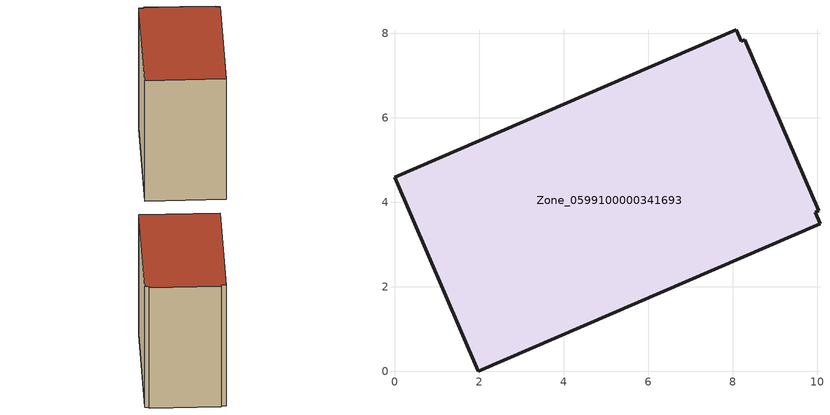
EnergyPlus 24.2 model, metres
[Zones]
Zone_0599100000341693
 floor ground (C_G): 8.09,8.08 8.2,7.81 8.29,7.85 10.04,3.79 9.95,3.76 10.07,3.49 1.98,0 0,4.59 z3.71
 wall outside (C_F): 10.04,3.79 8.29,7.85 8.2,7.81 8.09,8.08 0,4.59 1.98,0 10.07,3.49 9.95,3.76 10.04,3.79 z3.71:12.25
 roof outside (C_R): 9.95,3.76 10.04,3.79 8.29,7.85 8.2,7.81 8.09,8.08 0,4.59 1.98,0 10.07,3.49 z12.25
[BUILDING]
Pand.0599100000341693: North Axis=0; Terrain=City; Loads Convergence Tolerance Value=0.04; Temperature Convergence Tolerance Value=0.4; Solar Distribution=FullExterior; Maximum Number of Warmup Days=25; Minimum Number of Warmup Days=1
[Site:Location]
Rotterdam.The.Hague.AP_ZH_NLD Design_Conditions: Latitude=51.96; Longitude=4.45; Time Zone=1; Elevation=-4.5
[SITE:GROUNDTEMPERATURE:BUILDINGSURFACE]
18, 18, 18, 18, 18, 18, 18, 18, 18, 18, 18, 18
[MATERIAL] Thermal Absorptance=0.9; Solar Absorptance=0.7; Visible Absorptance=0.7
Name | Roughness | Thickness | Conductivity | Density | Specific Heat
G.TI.1992-2005 | MediumSmooth | 0.15 | 0.06 | 540 | 1210
F.TI.1992-2005 | Rough | 0.3 | 0.12 | 1920 | 840
R.TI.1992-2005 | MediumRough | 0.2 | 0.08 | 1500 | 1000
[CONSTRUCTION]
C_G: G.TI.1992-2005
C_F: F.TI.1992-2005
C_R: R.TI.1992-2005
[ZONE]
Zone_0599100000341693: Type=1; Multiplier=1; Ceiling Height=Autocalculate; Volume=Autocalculate; Floor Area=autocalculate; Part of Total Floor Area=Yes
[ZONEINFILTRATION:DESIGNFLOWRATE]
Infil_Zone_0599100000341693: Zone or ZoneList or Space or SpaceList=Zone_0599100000341693; Schedule=AlwaysOn; Design Flow Rate Calculation Method=Flow/Area; Flow Rate per Floor Area=0.0015; Constant Term Coefficient=1; Temperature Term Coefficient=0; Velocity Term Coefficient=0; Velocity Squared Term Coefficient=0
[HVACTEMPLATE:ZONE:IDEALLOADSAIRSYSTEM]
Zone_0599100000341693: Maximum Heating Supply Air Temperature=50; Minimum Cooling Supply Air Temperature=13; Maximum Heating Supply Air Humidity Ratio=0.0156; Minimum Cooling Supply Air Humidity Ratio=0.0077; Heating Limit=NoLimit; Cooling Limit=NoLimit; Dehumidification Control Type=ConstantSensibleHeatRatio; Cooling Sensible Heat Ratio=0.7; Dehumidification Setpoint=60; Humidification Control Type=None; Humidification Setpoint=30; Outdoor Air Method=None; Outdoor Air Flow Rate per Person=0.00944; Outdoor Air Flow Rate per Zone Floor Area=0; Outdoor Air Flow Rate per Zone=0; Demand Controlled Ventilation Type=None; Outdoor Air Economizer Type=NoEconomizer; Heat Recovery Type=None; Sensible Heat Recovery Effectiveness=0.7; Latent Heat Recovery Effectiveness=0.65
[ZONECONTROL:THERMOSTAT]
ThermostatControl_Zone_0599100000341693: Zone or ZoneList=Zone_0599100000341693; Control Type Schedule=DualSetpointControlType; Control 1=Thermostat_Zone_0599100000341693; Temperature Difference Between Cutout And Setpoint=0
[THERMOSTATSETPOINT:DUALSETPOINT]
Thermostat_Zone_0599100000341693: Heating Setpoint Temperature Schedule=HeatingSetpoint_Zone_0599100000341693; Cooling Setpoint Temperature Schedule=CoolingSetpoint_Zone_0599100000341693
[SCHEDULE:COMPACT]
HeatingSetpoint_Zone_0599100000341693: Through: 12/31, For: AllDays, Until: 24:00, 21
CoolingSetpoint_Zone_0599100000341693: Through: 12/31, For: AllDays, Until: 24:00, 24
DualSetpointControlType: Through: 12/31, For: AllDays, Until: 24:00, 4
AlwaysOn: Through: 12/31, For: AllDays, Until: 24:00, 1
